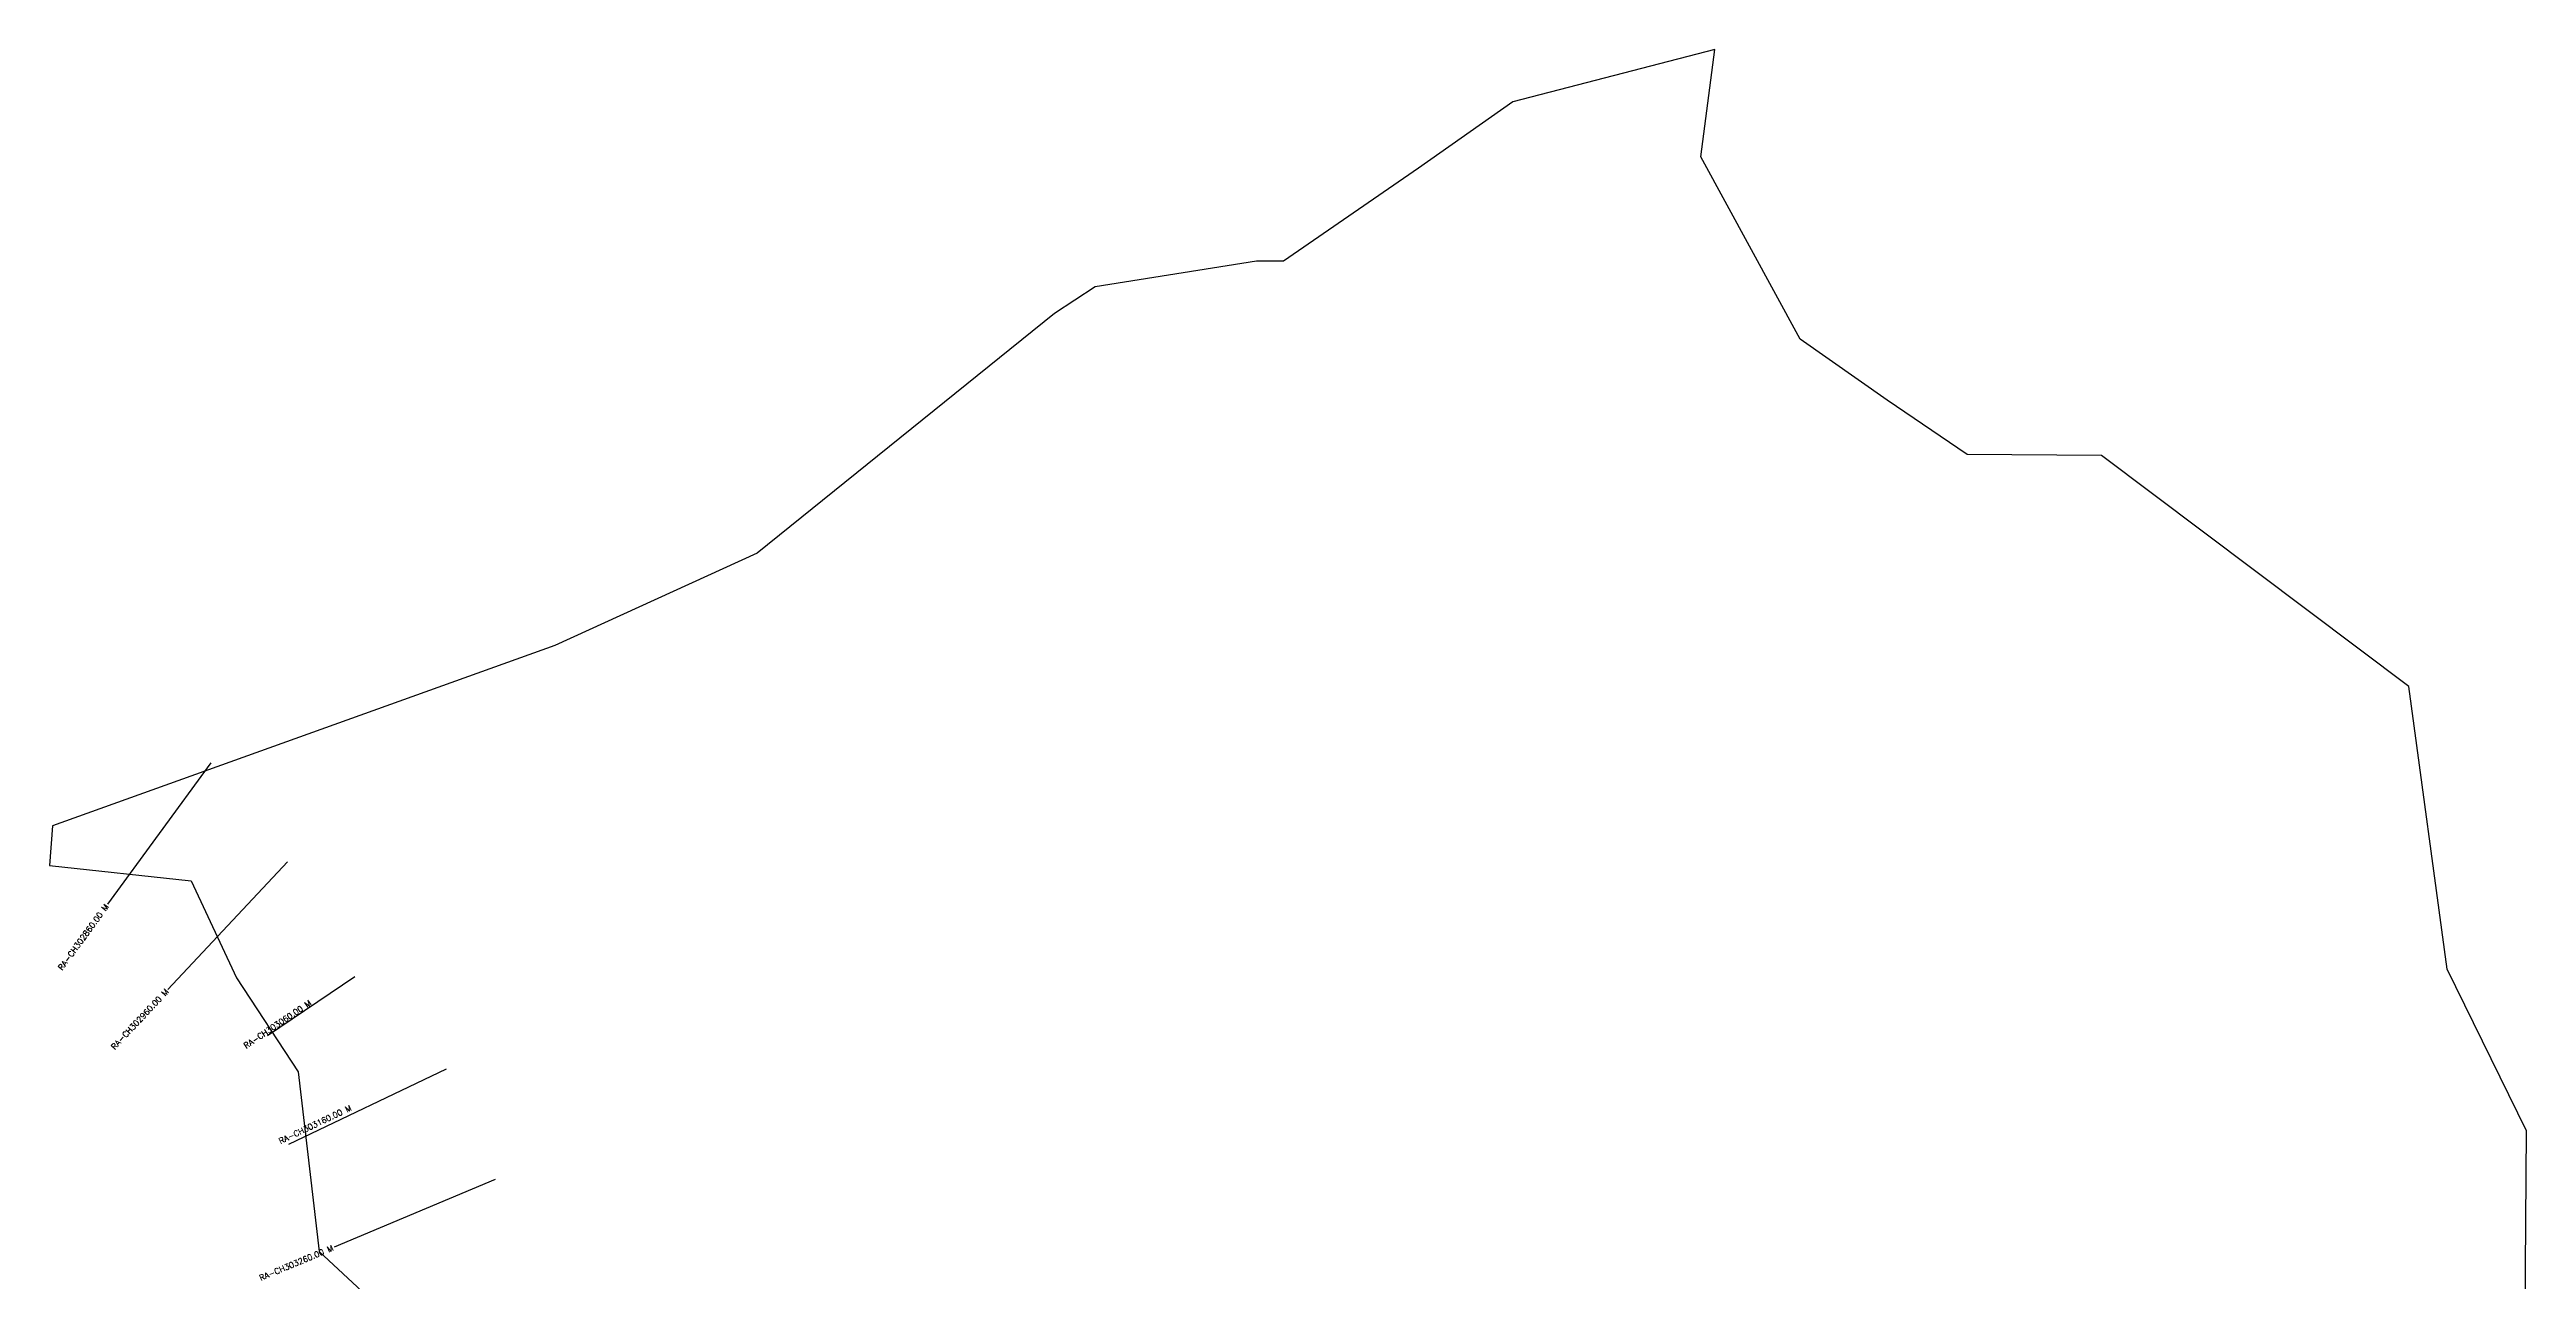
# Model space of a CAD drawing. Header units: metres. Extents: x 284660 to 287026, y 2012772 to 2015522.
# Drawn here: x 284660 to 286785, y 2014465 to 2015522 of the extents above; entities that cross this region are included whole.
import ezdxf
from ezdxf.enums import TextEntityAlignment as Align

# ---------------------------------------------------------------- set-up
doc = ezdxf.new("R2010")
doc.units = ezdxf.units.M
doc.header["$MEASUREMENT"] = 0
for name, color, linetype in [('CS', 134, 'Continuous'), ('CSMark', 6, 'Continuous'), ('VILLAGE BOUNDRY', 10, 'Continuous')]:
    doc.layers.add(name, color=color, linetype=linetype)
doc.styles.get("Standard").update_dxf_attribs({"font": 'simplex.shx'})

msp = doc.modelspace()

# ---------------------------------------------------------------- linework, layer by layer
at = {"layer": 'CS'}
for p, q in [((284798.5, 2014909.9), (284710, 2014788.8)), ((284864.3, 2014825), (284761.6, 2014715.6)), ((284922, 2014726.4), (284847.2, 2014675.8)), ((285000.5, 2014647.2), (284865.1, 2014582.6)), ((285042.6, 2014552.6), (284904.3, 2014494.6))]:
    msp.add_line(p, q, dxfattribs=at)
at = {"layer": 'VILLAGE BOUNDRY'}
msp.add_lwpolyline([(286783.4, 2014398.4), (286784.9, 2014594.3), (286716.8, 2014733.1), (286684, 2014975.4), (286420.4, 2015173.4), (286305.2, 2015174.2), (286236.4, 2015220.8), (286161.8, 2015273.3), (286076.6, 2015429.5), (286088.8, 2015521.6), (285915.5, 2015476.8), (285834.4, 2015419.8), (285718.6, 2015340), (285695.5, 2015340.1), (285557.1, 2015318.1), (285522.3, 2015295.3), (285267.2, 2015089.8), (285093.7, 2015010.4), (284662.7, 2014856), (284660.3, 2014822), (284781.8, 2014808.8), (284820.5, 2014725.5), (284873.4, 2014644.9), (284891.5, 2014490.7), (284997.9, 2014391.8)], dxfattribs=at)

# ---------------------------------------------------------------- texts
at = {"layer": 'CSMark'}
for s, rotation, p in [('RA-CH302860.00 M', 53.8418, (284709.4, 2014788)), ('RA-CH302960.00 M', 46.795, (284761, 2014714.9)), ('RA-CH303060.00 M', 34.0844, (284884, 2014704.8)), ('RA-CH303160.00 M', 25.5228, (284918.8, 2014614.5)), ('RA-CH303260.00 M', 22.7604, (284903.3, 2014494.2))]:
    msp.add_text(s, height=5, rotation=rotation, dxfattribs=at).set_placement(p, align=Align.MIDDLE_RIGHT)

doc.saveas('drawing.dxf')
